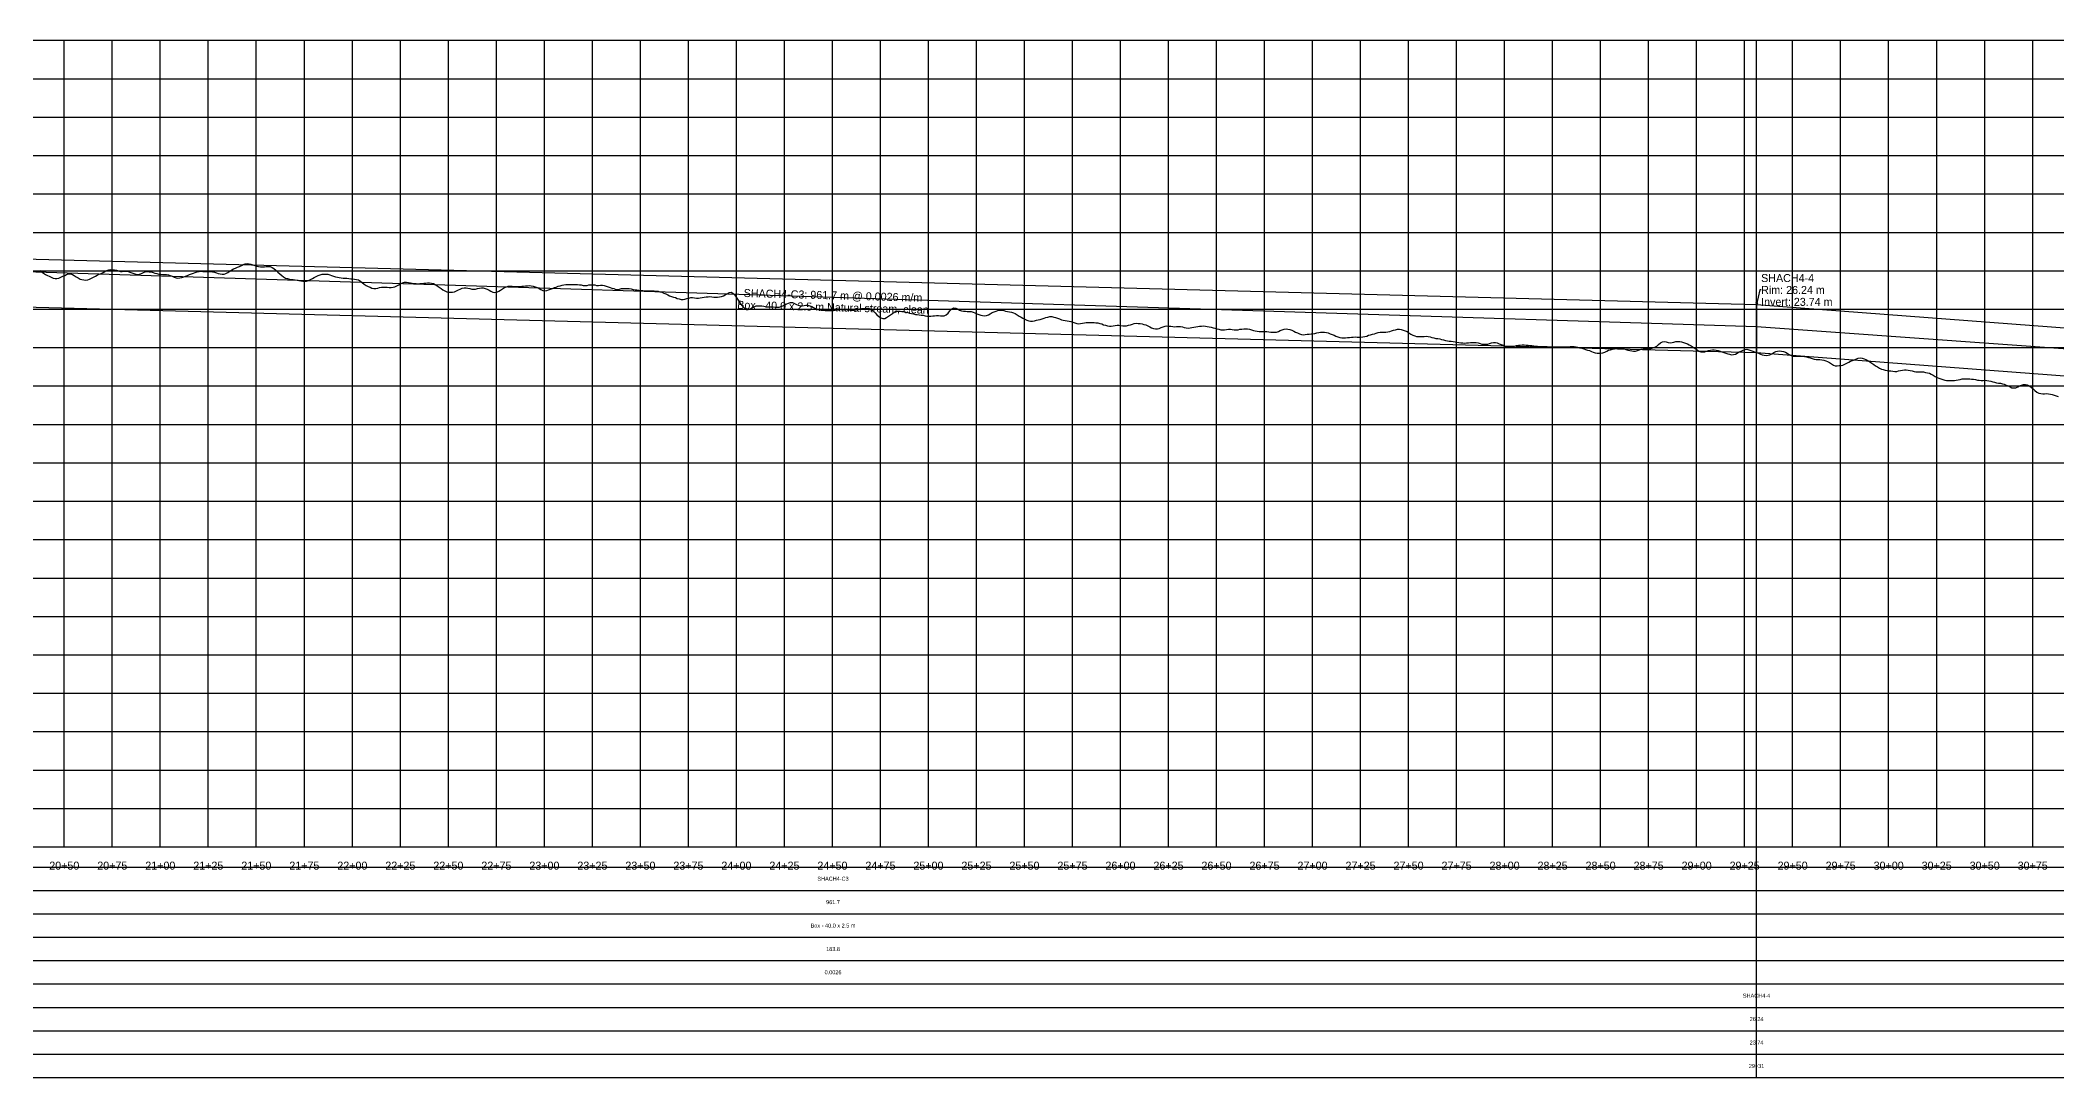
# Model space of a CAD drawing. Extents: x -64 to 8315, y -140 to 402.
# Drawn here: x 2038 to 3087, y -140 to 400 of the extents above; entities that cross this region are included whole.
import ezdxf
from ezdxf.enums import TextEntityAlignment as Align

# ---------------------------------------------------------------- set-up
doc = ezdxf.new("R2010")
doc.units = 0
for name, color, linetype in [('Annotation', 7, 'Continuous'), ('Annotation_Table', 254, 'Continuous'), ('Crown', 7, 'Continuous'), ('Grid', 254, 'Continuous'), ('Grid_Text', 7, 'Continuous'), ('Ground_Elevation', 3, 'Continuous'), ('Hydraulic_Grade', 5, 'Continuous'), ('Invert', 7, 'Continuous'), ('Structure', 7, 'Continuous')]:
    doc.layers.add(name, color=color, linetype=linetype)

msp = doc.modelspace()

# ---------------------------------------------------------------- linework, layer by layer
at = {"layer": 'Annotation', "color": 0}
msp.add_lwpolyline([(2931.2, 262.4), (2931, 263.4), (2931.7, 263.2)], close=True, dxfattribs=at)
msp.add_lwpolyline([(2933.6, 270), (2932.9, 270), (2931.2, 262.4)], dxfattribs=at)
at = {"layer": 'Annotation_Table', "color": 254}
for points in [[(2931.2, -140.2), (2931.2, 400)], [(-25, -30.5), (8300, -30.5)], [(-25, -42.7), (8300, -42.7)], [(-25, -54.9), (8300, -54.9)], [(-25, -67.1), (8300, -67.1)], [(-25, -79.2), (8300, -79.2)], [(-25, -91.4), (8300, -91.4)], [(-25, -103.6), (8300, -103.6)], [(-25, -115.8), (8300, -115.8)], [(-25, -128), (8300, -128)], [(-25, -140.2), (8300, -140.2)]]:
    msp.add_lwpolyline(points, dxfattribs=at)
at = {"layer": 'Crown', "color": 0}
for points in [[(1969.4, 287.8), (2931.2, 262.4)], [(2931.2, 262.4), (2931.2, 262.4)], [(2931.2, 262.4), (3802.3, 196.4)]]:
    msp.add_lwpolyline(points, dxfattribs=at)
at = {"layer": 'Grid', "color": 254}
for points in [[(-25, 400), (8300, 400)], [(2050, -20), (2050, 400)], [(2075, -20), (2075, 400)], [(2100, -20), (2100, 400)], [(2125, -20), (2125, 400)], [(2150, -20), (2150, 400)], [(2175, -20), (2175, 400)], [(2200, -20), (2200, 400)], [(2225, -20), (2225, 400)], [(2250, -20), (2250, 400)], [(2275, -20), (2275, 400)], [(2300, -20), (2300, 400)], [(2325, -20), (2325, 400)], [(2350, -20), (2350, 400)], [(2375, -20), (2375, 400)], [(2400, -20), (2400, 400)], [(2425, -20), (2425, 400)], [(2450, -20), (2450, 400)], [(2475, -20), (2475, 400)], [(2500, -20), (2500, 400)], [(2525, -20), (2525, 400)], [(2550, -20), (2550, 400)], [(2575, -20), (2575, 400)], [(2600, -20), (2600, 400)], [(2625, -20), (2625, 400)], [(2650, -20), (2650, 400)], [(2675, -20), (2675, 400)], [(2700, -20), (2700, 400)], [(2725, -20), (2725, 400)], [(2750, -20), (2750, 400)], [(2775, -20), (2775, 400)], [(2800, -20), (2800, 400)], [(2825, -20), (2825, 400)], [(2850, -20), (2850, 400)], [(2875, -20), (2875, 400)], [(2900, -20), (2900, 400)], [(2925, -20), (2925, 400)], [(2950, -20), (2950, 400)], [(2975, -20), (2975, 400)], [(3000, -20), (3000, 400)], [(3025, -20), (3025, 400)], [(3050, -20), (3050, 400)], [(3075, -20), (3075, 400)], [(-25, 380), (8300, 380)], [(-25, 360), (8300, 360)], [(-25, 340), (8300, 340)], [(-25, 320), (8300, 320)], [(-25, 300), (8300, 300)], [(-25, 280), (8300, 280)], [(-25, 260), (8300, 260)], [(-25, 240), (8300, 240)], [(-25, 220), (8300, 220)], [(-25, 200), (8300, 200)], [(-25, 180), (8300, 180)], [(-25, 160), (8300, 160)], [(-25, 140), (8300, 140)], [(-25, 120), (8300, 120)], [(-25, 100), (8300, 100)], [(-25, 80), (8300, 80)], [(-25, 60), (8300, 60)], [(-25, 40), (8300, 40)], [(-25, 20), (8300, 20)], [(-25, 0), (8300, 0)], [(-25, -20), (8300, -20)]]:
    msp.add_lwpolyline(points, dxfattribs=at)
at = {"layer": 'Ground_Elevation', "color": 3}
msp.add_lwpolyline([(2037.2, 280.1), (2038.2, 279.4), (2039.2, 278.8), (2040.2, 278.1), (2041.2, 277.6), (2042.2, 277.1), (2043.2, 276.7), (2044.2, 276.2), (2045.2, 276), (2046.2, 275.9), (2047.2, 276.2), (2048.2, 276.6), (2049.2, 277.1), (2050.2, 277.6), (2051.2, 278.1), (2052.2, 278.4), (2053.2, 278.4), (2054.2, 278.1), (2055.2, 277.6), (2056.2, 276.9), (2057.2, 276.3), (2058.2, 275.7), (2059.2, 275.4), (2060.2, 275.2), (2061.2, 275.1), (2062.2, 275.2), (2063.2, 275.6), (2064.2, 276.1), (2065.2, 276.6), (2066.2, 277.1), (2067.2, 277.7), (2068.2, 278.2), (2069.2, 278.6), (2070.2, 279.1), (2071.2, 279.7), (2072.2, 280.2), (2073.2, 280.5), (2074.2, 280.6), (2075.2, 280.5), (2076.2, 280.5), (2077.2, 280.3), (2078.2, 279.9), (2079.2, 279.7), (2080.2, 279.7), (2081.2, 279.8), (2082.2, 279.8), (2083.2, 279.6), (2084.2, 279.3), (2085.2, 279), (2086.2, 278.6), (2087.2, 278.3), (2088.2, 278.1), (2089.2, 278.2), (2090.2, 278.6), (2091.2, 279.1), (2092.2, 279.5), (2093.2, 279.6), (2094.2, 279.5), (2095.2, 279.4), (2096.2, 279.1), (2097.2, 278.8), (2098.2, 278.6), (2099.2, 278.3), (2100.2, 278.2), (2101.2, 278.1), (2102.2, 278.1), (2103.2, 278), (2104.2, 277.8), (2105.2, 277.5), (2106.2, 277.1), (2107.2, 276.7), (2108.2, 276.4), (2109.2, 276.2), (2110.2, 276.3), (2111.2, 276.5), (2112.2, 276.8), (2113.2, 277.2), (2114.2, 277.6), (2115.2, 278), (2116.2, 278.4), (2117.2, 278.8), (2118.2, 279.1), (2119.2, 279.4), (2120.2, 279.7), (2121.2, 279.8), (2122.2, 279.7), (2123.2, 279.7), (2124.2, 279.6), (2125.2, 279.6), (2126.2, 279.6), (2127.2, 279.5), (2128.2, 279.3), (2129.2, 279), (2130.2, 278.6), (2131.2, 278.4), (2132.2, 278.2), (2133.2, 278.3), (2134.2, 278.6), (2135.2, 279.1), (2136.2, 279.8), (2137.2, 280.4), (2138.2, 281), (2139.2, 281.4), (2140.2, 281.8), (2141.2, 282.2), (2142.2, 282.7), (2143.2, 283.2), (2144.2, 283.6), (2145.2, 283.7), (2146.2, 283.6), (2147.2, 283.4), (2148.2, 283.1), (2149.2, 282.8), (2150.2, 282.4), (2151.2, 282.2), (2152.2, 282.1), (2153.2, 282), (2154.2, 282.1), (2155.2, 282.2), (2156.2, 282.3), (2157.2, 282.2), (2158.2, 281.7), (2159.2, 281.1), (2160.2, 280.3), (2161.2, 279.3), (2162.2, 278.4), (2163.2, 277.5), (2164.2, 276.8), (2165.2, 276.2), (2166.2, 275.9), (2167.2, 275.7), (2168.2, 275.5), (2169.2, 275.4), (2170.2, 275.3), (2171.2, 275.1), (2172.2, 274.9), (2173.2, 274.7), (2174.2, 274.6), (2175.2, 274.5), (2176.2, 274.6), (2177.2, 275), (2178.2, 275.5), (2179.2, 276), (2180.2, 276.5), (2181.2, 277), (2182.2, 277.5), (2183.2, 277.9), (2184.2, 278.2), (2185.2, 278.3), (2186.2, 278.3), (2187.2, 278.2), (2188.2, 277.9), (2189.2, 277.6), (2190.2, 277.2), (2191.2, 276.9), (2192.2, 276.7), (2193.2, 276.5), (2194.2, 276.4), (2195.2, 276.2), (2196.2, 276.1), (2197.2, 276.1), (2198.2, 275.9), (2199.2, 275.8), (2200.2, 275.8), (2201.2, 275.7), (2202.2, 275.5), (2203.2, 275.2), (2204.2, 274.6), (2205.2, 273.9), (2206.2, 273.1), (2207.2, 272.3), (2208.2, 271.8), (2209.2, 271.4), (2210.2, 271), (2211.2, 270.8), (2212.2, 270.8), (2213.2, 271), (2214.2, 271.2), (2215.2, 271.4), (2216.2, 271.4), (2217.2, 271.4), (2218.2, 271.4), (2219.2, 271.3), (2220.2, 271.3), (2221.2, 271.4), (2222.2, 271.6), (2223.2, 272.1), (2224.2, 272.7), (2225.2, 273.3), (2226.2, 273.7), (2227.2, 274), (2228.2, 274), (2229.2, 273.9), (2230.2, 273.7), (2231.2, 273.5), (2232.2, 273.4), (2233.2, 273.3), (2234.2, 273.2), (2235.2, 273.3), (2236.2, 273.4), (2237.2, 273.5), (2238.2, 273.6), (2239.2, 273.7), (2240.2, 273.7), (2241.2, 273.6), (2242.2, 273.3), (2243.2, 272.8), (2244.2, 272.2), (2245.2, 271.4), (2246.2, 270.7), (2247.2, 270), (2248.2, 269.5), (2249.2, 269.1), (2250.2, 268.9), (2251.2, 268.8), (2252.2, 268.9), (2253.2, 269.1), (2254.2, 269.5), (2255.2, 270), (2256.2, 270.4), (2257.2, 270.9), (2258.2, 271.1), (2259.2, 271.1), (2260.2, 270.9), (2261.2, 270.7), (2262.2, 270.5), (2263.2, 270.5), (2264.2, 270.5), (2265.2, 270.7), (2266.2, 270.9), (2267.2, 271.1), (2268.2, 271.1), (2269.2, 270.8), (2270.2, 270.4), (2271.2, 269.9), (2272.2, 269.3), (2273.2, 268.9), (2274.2, 268.7), (2275.2, 268.9), (2276.2, 269.3), (2277.2, 269.9), (2278.2, 270.6), (2279.2, 271.2), (2280.2, 271.6), (2281.2, 271.9), (2282.2, 272), (2283.2, 271.9), (2284.2, 271.8), (2285.2, 271.8), (2286.2, 271.8), (2287.2, 271.8), (2288.2, 271.9), (2289.2, 271.9), (2290.2, 272.1), (2291.2, 272.2), (2292.2, 272.3), (2293.2, 272.2), (2294.2, 272), (2295.2, 271.6), (2296.2, 271.2), (2297.2, 270.7), (2298.2, 270.2), (2299.2, 269.8), (2300.2, 269.6), (2301.2, 269.7), (2302.2, 270.1), (2303.2, 270.5), (2304.2, 270.8), (2305.2, 271.2), (2306.2, 271.5), (2307.2, 271.9), (2308.2, 272.2), (2309.2, 272.5), (2310.2, 272.7), (2311.2, 272.8), (2312.2, 272.9), (2313.2, 272.9), (2314.2, 272.9), (2315.2, 272.9), (2316.2, 272.9), (2317.2, 272.8), (2318.2, 272.7), (2319.2, 272.6), (2320.2, 272.4), (2321.2, 272.4), (2322.2, 272.4), (2323.2, 272.6), (2324.2, 272.6), (2325.2, 272.6), (2326.2, 272.6), (2327.2, 272.4), (2328.2, 272.4), (2329.2, 272.5), (2330.2, 272.5), (2331.2, 272.3), (2332.2, 272), (2333.2, 271.6), (2334.2, 271.3), (2335.2, 271), (2336.2, 270.7), (2337.2, 270.3), (2338.2, 270.3), (2339.2, 270.5), (2340.2, 270.7), (2341.2, 270.8), (2342.2, 270.8), (2343.2, 270.8), (2344.2, 270.7), (2345.2, 270.6), (2346.2, 270.3), (2347.2, 270.1), (2348.2, 270), (2349.2, 269.9), (2350.2, 269.8), (2351.2, 269.7), (2352.2, 269.6), (2353.2, 269.5), (2354.2, 269.5), (2355.2, 269.5), (2356.2, 269.5), (2357.2, 269.5), (2358.2, 269.4), (2359.2, 269.3), (2360.2, 269.1), (2361.2, 268.8), (2362.2, 268.4), (2363.2, 267.9), (2364.2, 267.4), (2365.2, 266.9), (2366.2, 266.6), (2367.2, 266.3), (2368.2, 266), (2369.2, 265.6), (2370.2, 265.3), (2371.2, 265.1), (2372.2, 265.1), (2373.2, 265.2), (2374.2, 265.5), (2375.2, 265.8), (2376.2, 266), (2377.2, 266.1), (2378.2, 265.9), (2379.2, 265.8), (2380.2, 265.7), (2381.2, 265.9), (2382.2, 266.1), (2383.2, 266.3), (2384.2, 266.4), (2385.2, 266.5), (2386.2, 266.6), (2387.2, 266.5), (2388.2, 266.3), (2389.2, 266.2), (2390.2, 266.3), (2391.2, 266.4), (2392.2, 266.6), (2393.2, 266.9), (2394.2, 267.4), (2395.2, 268), (2396.2, 268.6), (2397.2, 268.8), (2398.2, 268.3), (2399.2, 267.3), (2400.2, 265.8), (2401.2, 264.2), (2402.2, 262.8), (2403.2, 261.5), (2404.2, 260.5), (2405.2, 259.9), (2406.2, 259.9), (2407.2, 260.2), (2408.2, 260.7), (2409.2, 261.3), (2410.2, 261.7), (2411.2, 261.8), (2412.2, 261.8), (2413.2, 261.7), (2414.2, 261.6), (2415.2, 261.4), (2416.2, 261.2), (2417.2, 261.2), (2418.2, 261.2), (2419.2, 261.2), (2420.2, 261.1), (2421.2, 261.1), (2422.2, 261.1), (2423.2, 261.4), (2424.2, 261.7), (2425.2, 262.2), (2426.2, 262.7), (2427.2, 263.1), (2428.2, 263.4), (2429.2, 263.4), (2430.2, 263), (2431.2, 262.4), (2432.2, 262), (2433.2, 261.8), (2434.2, 261.8), (2435.2, 261.9), (2436.2, 262), (2437.2, 262), (2438.2, 261.8), (2439.2, 261.4), (2440.2, 260.9), (2441.2, 260.3), (2442.2, 259.9), (2443.2, 259.6), (2444.2, 259.5), (2445.2, 259.4), (2446.2, 259.3), (2447.2, 259.3), (2448.2, 259.3), (2449.2, 259.3), (2450.2, 259.3), (2451.2, 259.5), (2452.2, 259.8), (2453.2, 259.9), (2454.2, 260), (2455.2, 259.9), (2456.2, 259.9), (2457.2, 259.8), (2458.2, 259.6), (2459.2, 259.5), (2460.2, 259.4), (2461.2, 259.5), (2462.2, 259.7), (2463.2, 259.9), (2464.2, 260.1), (2465.2, 260.3), (2466.2, 260.4), (2467.2, 260.6), (2468.2, 260.5), (2469.2, 260.3), (2470.2, 259.9), (2471.2, 259.1), (2472.2, 258.1), (2473.2, 257), (2474.2, 256.2), (2475.2, 255.5), (2476.2, 255.1), (2477.2, 255.2), (2478.2, 255.6), (2479.2, 256.3), (2480.2, 257.1), (2481.2, 257.8), (2482.2, 258.4), (2483.2, 258.9), (2484.2, 259), (2485.2, 259), (2486.2, 258.8), (2487.2, 258.7), (2488.2, 258.5), (2489.2, 258.2), (2490.2, 258), (2491.2, 257.7), (2492.2, 257.5), (2493.2, 257.3), (2494.2, 257.2), (2495.2, 257), (2496.2, 256.9), (2497.2, 256.8), (2498.2, 256.6), (2499.2, 256.4), (2500.2, 256.3), (2501.2, 256.4), (2502.2, 256.6), (2503.2, 256.6), (2504.2, 256.7), (2505.2, 256.7), (2506.2, 256.6), (2507.2, 256.5), (2508.2, 256.5), (2509.2, 257), (2510.2, 258), (2511.2, 259.2), (2512.2, 260.2), (2513.2, 260.7), (2514.2, 260.6), (2515.2, 260.1), (2516.2, 259.5), (2517.2, 259.1), (2518.2, 258.9), (2519.2, 258.9), (2520.2, 258.8), (2521.2, 258.8), (2522.2, 258.7), (2523.2, 258.4), (2524.2, 258.1), (2525.2, 257.6), (2526.2, 257.2), (2527.2, 256.9), (2528.2, 256.7), (2529.2, 256.6), (2530.2, 256.7), (2531.2, 257), (2532.2, 257.6), (2533.2, 258.2), (2534.2, 258.6), (2535.2, 259), (2536.2, 259.3), (2537.2, 259.4), (2538.2, 259.4), (2539.2, 259.3), (2540.2, 259), (2541.2, 258.8), (2542.2, 258.6), (2543.2, 258.4), (2544.2, 258.1), (2545.2, 257.7), (2546.2, 257.1), (2547.2, 256.4), (2548.2, 255.9), (2549.2, 255.3), (2550.2, 254.8), (2551.2, 254.3), (2552.2, 254), (2553.2, 253.8), (2554.2, 253.8), (2555.2, 254), (2556.2, 254.2), (2557.2, 254.5), (2558.2, 254.7), (2559.2, 255), (2560.2, 255.3), (2561.2, 255.6), (2562.2, 255.9), (2563.2, 256.1), (2564.2, 256.1), (2565.2, 255.9), (2566.2, 255.6), (2567.2, 255.3), (2568.2, 254.9), (2569.2, 254.5), (2570.2, 254.3), (2571.2, 254.1), (2572.2, 254), (2573.2, 253.8), (2574.2, 253.5), (2575.2, 253.2), (2576.2, 252.9), (2577.2, 252.6), (2578.2, 252.4), (2579.2, 252.5), (2580.2, 252.7), (2581.2, 252.9), (2582.2, 253.1), (2583.2, 253.1), (2584.2, 253.1), (2585.2, 253), (2586.2, 253), (2587.2, 252.9), (2588.2, 252.8), (2589.2, 252.6), (2590.2, 252.3), (2591.2, 251.9), (2592.2, 251.6), (2593.2, 251.3), (2594.2, 251.1), (2595.2, 251.1), (2596.2, 251.3), (2597.2, 251.5), (2598.2, 251.6), (2599.2, 251.6), (2600.2, 251.5), (2601.2, 251.4), (2602.2, 251.3), (2603.2, 251.4), (2604.2, 251.6), (2605.2, 251.9), (2606.2, 252.2), (2607.2, 252.5), (2608.2, 252.7), (2609.2, 252.6), (2610.2, 252.5), (2611.2, 252.3), (2612.2, 252.1), (2613.2, 251.8), (2614.2, 251.3), (2615.2, 250.8), (2616.2, 250.3), (2617.2, 250), (2618.2, 249.8), (2619.2, 249.8), (2620.2, 250), (2621.2, 250.4), (2622.2, 250.8), (2623.2, 251.1), (2624.2, 251.3), (2625.2, 251.2), (2626.2, 251.1), (2627.2, 250.9), (2628.2, 250.8), (2629.2, 250.9), (2630.2, 250.9), (2631.2, 250.9), (2632.2, 250.8), (2633.2, 250.5), (2634.2, 250.2), (2635.2, 250.1), (2636.2, 250.2), (2637.2, 250.5), (2638.2, 250.6), (2639.2, 250.8), (2640.2, 250.9), (2641.2, 251.1), (2642.2, 251.2), (2643.2, 251.3), (2644.2, 251.2), (2645.2, 251), (2646.2, 250.8), (2647.2, 250.6), (2648.2, 250.3), (2649.2, 250.1), (2650.2, 249.8), (2651.2, 249.5), (2652.2, 249.2), (2653.2, 249.2), (2654.2, 249.3), (2655.2, 249.4), (2656.2, 249.5), (2657.2, 249.5), (2658.2, 249.4), (2659.2, 249.2), (2660.2, 249.2), (2661.2, 249.3), (2662.2, 249.5), (2663.2, 249.6), (2664.2, 249.8), (2665.2, 249.8), (2666.2, 249.8), (2667.2, 249.6), (2668.2, 249.3), (2669.2, 248.9), (2670.2, 248.7), (2671.2, 248.5), (2672.2, 248.4), (2673.2, 248.4), (2674.2, 248.4), (2675.2, 248.4), (2676.2, 248.4), (2677.2, 248.2), (2678.2, 248.1), (2679.2, 248), (2680.2, 248), (2681.2, 248.1), (2682.2, 248.4), (2683.2, 248.9), (2684.2, 249.3), (2685.2, 249.6), (2686.2, 249.7), (2687.2, 249.6), (2688.2, 249.4), (2689.2, 249.1), (2690.2, 248.6), (2691.2, 248.1), (2692.2, 247.6), (2693.2, 247.1), (2694.2, 246.8), (2695.2, 246.7), (2696.2, 246.8), (2697.2, 246.9), (2698.2, 247), (2699.2, 247.1), (2700.2, 247.2), (2701.2, 247.4), (2702.2, 247.6), (2703.2, 247.8), (2704.2, 248), (2705.2, 248.1), (2706.2, 248.1), (2707.2, 247.9), (2708.2, 247.7), (2709.2, 247.2), (2710.2, 246.8), (2711.2, 246.4), (2712.2, 246), (2713.2, 245.6), (2714.2, 245.3), (2715.2, 245.1), (2716.2, 245.1), (2717.2, 245.1), (2718.2, 245.2), (2719.2, 245.3), (2720.2, 245.4), (2721.2, 245.5), (2722.2, 245.6), (2723.2, 245.5), (2724.2, 245.5), (2725.2, 245.5), (2726.2, 245.6), (2727.2, 245.8), (2728.2, 246), (2729.2, 246.4), (2730.2, 246.7), (2731.2, 246.9), (2732.2, 247.2), (2733.2, 247.5), (2734.2, 247.8), (2735.2, 248), (2736.2, 248.1), (2737.2, 248.1), (2738.2, 248.1), (2739.2, 248.2), (2740.2, 248.4), (2741.2, 248.7), (2742.2, 249), (2743.2, 249.3), (2744.2, 249.5), (2745.2, 249.5), (2746.2, 249.4), (2747.2, 249.1), (2748.2, 248.8), (2749.2, 248.3), (2750.2, 247.7), (2751.2, 247), (2752.2, 246.5), (2753.2, 246.1), (2754.2, 245.8), (2755.2, 245.7), (2756.2, 245.7), (2757.2, 245.8), (2758.2, 245.8), (2759.2, 245.9), (2760.2, 245.8), (2761.2, 245.6), (2762.2, 245.3), (2763.2, 245), (2764.2, 244.8), (2765.2, 244.7), (2766.2, 244.5), (2767.2, 244.2), (2768.2, 244), (2769.2, 243.7), (2770.2, 243.5), (2771.2, 243.4), (2772.2, 243.3), (2773.2, 243.1), (2774.2, 243), (2775.2, 242.8), (2776.2, 242.7), (2777.2, 242.5), (2778.2, 242.4), (2779.2, 242.3), (2780.2, 242.4), (2781.2, 242.5), (2782.2, 242.6), (2783.2, 242.7), (2784.2, 242.7), (2785.2, 242.6), (2786.2, 242.4), (2787.2, 242.1), (2788.2, 241.8), (2789.2, 241.7), (2790.2, 241.7), (2791.2, 241.8), (2792.2, 242.1), (2793.2, 242.4), (2794.2, 242.6), (2795.2, 242.6), (2796.2, 242.4), (2797.2, 242), (2798.2, 241.6), (2799.2, 241.2), (2800.2, 240.8), (2801.2, 240.7), (2802.2, 240.6), (2803.2, 240.6), (2804.2, 240.7), (2805.2, 240.8), (2806.2, 241), (2807.2, 241.2), (2808.2, 241.3), (2809.2, 241.4), (2810.2, 241.4), (2811.2, 241.3), (2812.2, 241.2), (2813.2, 241.1), (2814.2, 241), (2815.2, 240.9), (2816.2, 240.8), (2817.2, 240.7), (2818.2, 240.6), (2819.2, 240.5), (2820.2, 240.5), (2821.2, 240.5), (2822.2, 240.5), (2823.2, 240.4), (2824.2, 240.4), (2825.2, 240.4), (2826.2, 240.4), (2827.2, 240.4), (2828.2, 240.4), (2829.2, 240.4), (2830.2, 240.3), (2831.2, 240.3), (2832.2, 240.3), (2833.2, 240.4), (2834.2, 240.5), (2835.2, 240.6), (2836.2, 240.5), (2837.2, 240.4), (2838.2, 240.2), (2839.2, 240), (2840.2, 239.7), (2841.2, 239.4), (2842.2, 239), (2843.2, 238.7), (2844.2, 238.4), (2845.2, 238), (2846.2, 237.6), (2847.2, 237.3), (2848.2, 237.1), (2849.2, 237.1), (2850.2, 237.1), (2851.2, 237.3), (2852.2, 237.6), (2853.2, 238.1), (2854.2, 238.6), (2855.2, 238.9), (2856.2, 239.2), (2857.2, 239.4), (2858.2, 239.6), (2859.2, 239.7), (2860.2, 239.8), (2861.2, 239.6), (2862.2, 239.3), (2863.2, 239), (2864.2, 238.7), (2865.2, 238.5), (2866.2, 238.3), (2867.2, 238.1), (2868.2, 238.1), (2869.2, 238.4), (2870.2, 238.9), (2871.2, 239.2), (2872.2, 239.3), (2873.2, 239.3), (2874.2, 239.4), (2875.2, 239.5), (2876.2, 239.6), (2877.2, 239.8), (2878.2, 240.2), (2879.2, 240.8), (2880.2, 241.6), (2881.2, 242.5), (2882.2, 243), (2883.2, 243.2), (2884.2, 243), (2885.2, 242.7), (2886.2, 242.5), (2887.2, 242.6), (2888.2, 242.8), (2889.2, 243.1), (2890.2, 243.2), (2891.2, 243.2), (2892.2, 243), (2893.2, 242.7), (2894.2, 242.3), (2895.2, 241.9), (2896.2, 241.4), (2897.2, 240.9), (2898.2, 240.2), (2899.2, 239.5), (2900.2, 238.8), (2901.2, 238.2), (2902.2, 237.8), (2903.2, 237.7), (2904.2, 237.8), (2905.2, 238.1), (2906.2, 238.4), (2907.2, 238.6), (2908.2, 238.8), (2909.2, 238.8), (2910.2, 238.7), (2911.2, 238.4), (2912.2, 238.1), (2913.2, 237.8), (2914.2, 237.4), (2915.2, 237.1), (2916.2, 236.7), (2917.2, 236.5), (2918.2, 236.3), (2919.2, 236.4), (2920.2, 236.6), (2921.2, 237.1), (2922.2, 237.7), (2923.2, 238.2), (2924.2, 238.7), (2925.2, 239), (2926.2, 239.1), (2927.2, 238.9), (2928.2, 238.5), (2929.2, 238.1), (2930.2, 237.7), (2931.2, 237.4), (2932.2, 237), (2933.2, 236.6), (2934.2, 236.3), (2935.2, 236), (2936.2, 235.9), (2937.2, 236), (2938.2, 236.3), (2939.2, 236.8), (2940.2, 237.4), (2941.2, 238), (2942.2, 238.2), (2943.2, 238.3), (2944.2, 238.2), (2945.2, 238), (2946.2, 237.6), (2947.2, 237), (2948.2, 236.4), (2949.2, 235.9), (2950.2, 235.6), (2951.2, 235.5), (2952.2, 235.5), (2953.2, 235.5), (2954.2, 235.6), (2955.2, 235.6), (2956.2, 235.4), (2957.2, 235.2), (2958.2, 234.9), (2959.2, 234.6), (2960.2, 234.3), (2961.2, 234), (2962.2, 233.8), (2963.2, 233.8), (2964.2, 233.8), (2965.2, 233.7), (2966.2, 233.5), (2967.2, 233.1), (2968.2, 232.7), (2969.2, 232.2), (2970.2, 231.5), (2971.2, 230.9), (2972.2, 230.5), (2973.2, 230.5), (2974.2, 230.6), (2975.2, 230.7), (2976.2, 230.9), (2977.2, 231.4), (2978.2, 231.9), (2979.2, 232.4), (2980.2, 232.9), (2981.2, 233.3), (2982.2, 233.7), (2983.2, 234.2), (2984.2, 234.5), (2985.2, 234.6), (2986.2, 234.5), (2987.2, 234.2), (2988.2, 233.8), (2989.2, 233.2), (2990.2, 232.5), (2991.2, 231.8), (2992.2, 231.1), (2993.2, 230.5), (2994.2, 229.9), (2995.2, 229.3), (2996.2, 228.8), (2997.2, 228.5), (2998.2, 228.2), (2999.2, 228.1), (3000.2, 227.9), (3001.2, 227.8), (3002.2, 227.7), (3003.2, 227.6), (3004.2, 227.6), (3005.2, 227.8), (3006.2, 228), (3007.2, 228.2), (3008.2, 228.4), (3009.2, 228.4), (3010.2, 228.2), (3011.2, 228), (3012.2, 227.8), (3013.2, 227.5), (3014.2, 227.3), (3015.2, 227.3), (3016.2, 227.3), (3017.2, 227.4), (3018.2, 227.3), (3019.2, 227.1), (3020.2, 226.9), (3021.2, 226.6), (3022.2, 226.1), (3023.2, 225.6), (3024.2, 225), (3025.2, 224.5), (3026.2, 224.1), (3027.2, 223.8), (3028.2, 223.4), (3029.2, 223.1), (3030.2, 222.9), (3031.2, 222.8), (3032.2, 222.8), (3033.2, 222.8), (3034.2, 222.9), (3035.2, 223), (3036.2, 223.2), (3037.2, 223.4), (3038.2, 223.7), (3039.2, 223.8), (3040.2, 223.8), (3041.2, 223.8), (3042.2, 223.8), (3043.2, 223.6), (3044.2, 223.5), (3045.2, 223.3), (3046.2, 223.1), (3047.2, 223), (3048.2, 222.9), (3049.2, 222.9), (3050.2, 223), (3051.2, 222.9), (3052.2, 222.7), (3053.2, 222.5), (3054.2, 222.2), (3055.2, 221.9), (3056.2, 221.6), (3057.2, 221.5), (3058.2, 221.4), (3059.2, 221.2), (3060.2, 220.9), (3061.2, 220.5), (3062.2, 220), (3063.2, 219.5), (3064.2, 219.1), (3065.2, 219), (3066.2, 219.1), (3067.2, 219.5), (3068.2, 220), (3069.2, 220.4), (3070.2, 220.7), (3071.2, 220.8), (3072.2, 220.6), (3073.2, 220.1), (3074.2, 219.4), (3075.2, 218.5), (3076.2, 217.6), (3077.2, 216.8), (3078.2, 216.2), (3079.2, 216), (3080.2, 215.9), (3081.2, 215.9), (3082.2, 216), (3083.2, 215.9), (3084.2, 215.8), (3085.2, 215.6), (3086.2, 215.3), (3087.2, 214.9), (3088.2, 214.5)], dxfattribs=at)
at = {"layer": 'Hydraulic_Grade', "color": 5}
for points in [[(1969.4, 281.5), (2931.2, 250.9)], [(2931.2, 250.9), (2931.2, 250.9)], [(2931.2, 250.9), (3802.3, 188.4)]]:
    msp.add_lwpolyline(points, dxfattribs=at)
at = {"layer": 'Invert', "color": 0}
for points in [[(1969.4, 262.8), (2931.2, 237.4)], [(2931.2, 237.4), (2931.2, 237.4)], [(2931.2, 237.4), (3802.3, 171.4)]]:
    msp.add_lwpolyline(points, dxfattribs=at)
at = {"layer": 'Structure', "color": 0}
msp.add_lwpolyline([(2931.2, 262.4), (2931.2, 237.4)], dxfattribs=at)
msp.add_lwpolyline([(2931.2, 262.4), (2931.2, 237.4)], dxfattribs=at)

# ---------------------------------------------------------------- texts
at = {"layer": 'Annotation', "color": 0}
for s, height, p in [('SHACH4-4', 4.17, (2933.6, 276.2)), ('Rim: 26.24 m', 4.167, (2933.6, 270)), ('Invert: 23.74 m', 4.167, (2933.6, 263.8))]:
    msp.add_text(s, height=height, dxfattribs=at).set_placement(p, align=Align.MIDDLE_LEFT)
for s, p in [('Box - 40.0 x 2.5 m Natural stream, clean', (2450.3, 261)), ('SHACH4-C3: 961.7 m @ 0.0026 m/m', (2450.3, 267.2))]:
    msp.add_text(s, height=4.167, rotation=358.4848, dxfattribs=at).set_placement(p, align=Align.MIDDLE_CENTER)
at = {"layer": 'Annotation_Table', "color": 0}
for s, height, p in [('SHACH4-C3', 2.08, (2450.3, -36.6)), ('961.7', 2.08, (2450.3, -48.8)), ('Box - 40.0 x 2.5 m', 2.083, (2450.3, -61)), ('183.8', 2.08, (2450.3, -73.2)), ('0.0026', 2.08, (2450.3, -85.3)), ('SHACH4-4', 2.08, (2931.2, -97.5)), ('26.24', 2.08, (2931.2, -109.7)), ('23.74', 2.08, (2931.2, -121.9)), ('29+31', 2.08, (2931.2, -134.1))]:
    msp.add_text(s, height=height, dxfattribs=at).set_placement(p, align=Align.MIDDLE_CENTER)
at = {"layer": 'Grid_Text', "color": 0}
for s, p in [('20+50', (2050, -27.7)), ('20+75', (2075, -27.7)), ('21+00', (2100, -27.7)), ('21+25', (2125, -27.7)), ('21+50', (2150, -27.7)), ('21+75', (2175, -27.7)), ('22+00', (2200, -27.7)), ('22+25', (2225, -27.7)), ('22+50', (2250, -27.7)), ('22+75', (2275, -27.7)), ('23+00', (2300, -27.7)), ('23+25', (2325, -27.7)), ('23+50', (2350, -27.7)), ('23+75', (2375, -27.7)), ('24+00', (2400, -27.7)), ('24+25', (2425, -27.7)), ('24+50', (2450, -27.7)), ('24+75', (2475, -27.7)), ('25+00', (2500, -27.7)), ('25+25', (2525, -27.7)), ('25+50', (2550, -27.7)), ('25+75', (2575, -27.7)), ('26+00', (2600, -27.7)), ('26+25', (2625, -27.7)), ('26+50', (2650, -27.7)), ('26+75', (2675, -27.7)), ('27+00', (2700, -27.7)), ('27+25', (2725, -27.7)), ('27+50', (2750, -27.7)), ('27+75', (2775, -27.7)), ('28+00', (2800, -27.7)), ('28+25', (2825, -27.7)), ('28+50', (2850, -27.7)), ('28+75', (2875, -27.7)), ('29+00', (2900, -27.7)), ('29+25', (2925, -27.7)), ('29+50', (2950, -27.7)), ('29+75', (2975, -27.7)), ('30+00', (3000, -27.7)), ('30+25', (3025, -27.7)), ('30+50', (3050, -27.7)), ('30+75', (3075, -27.7))]:
    msp.add_text(s, height=4.17, dxfattribs=at).set_placement(p, align=Align.TOP_CENTER)

doc.saveas('drawing.dxf')
